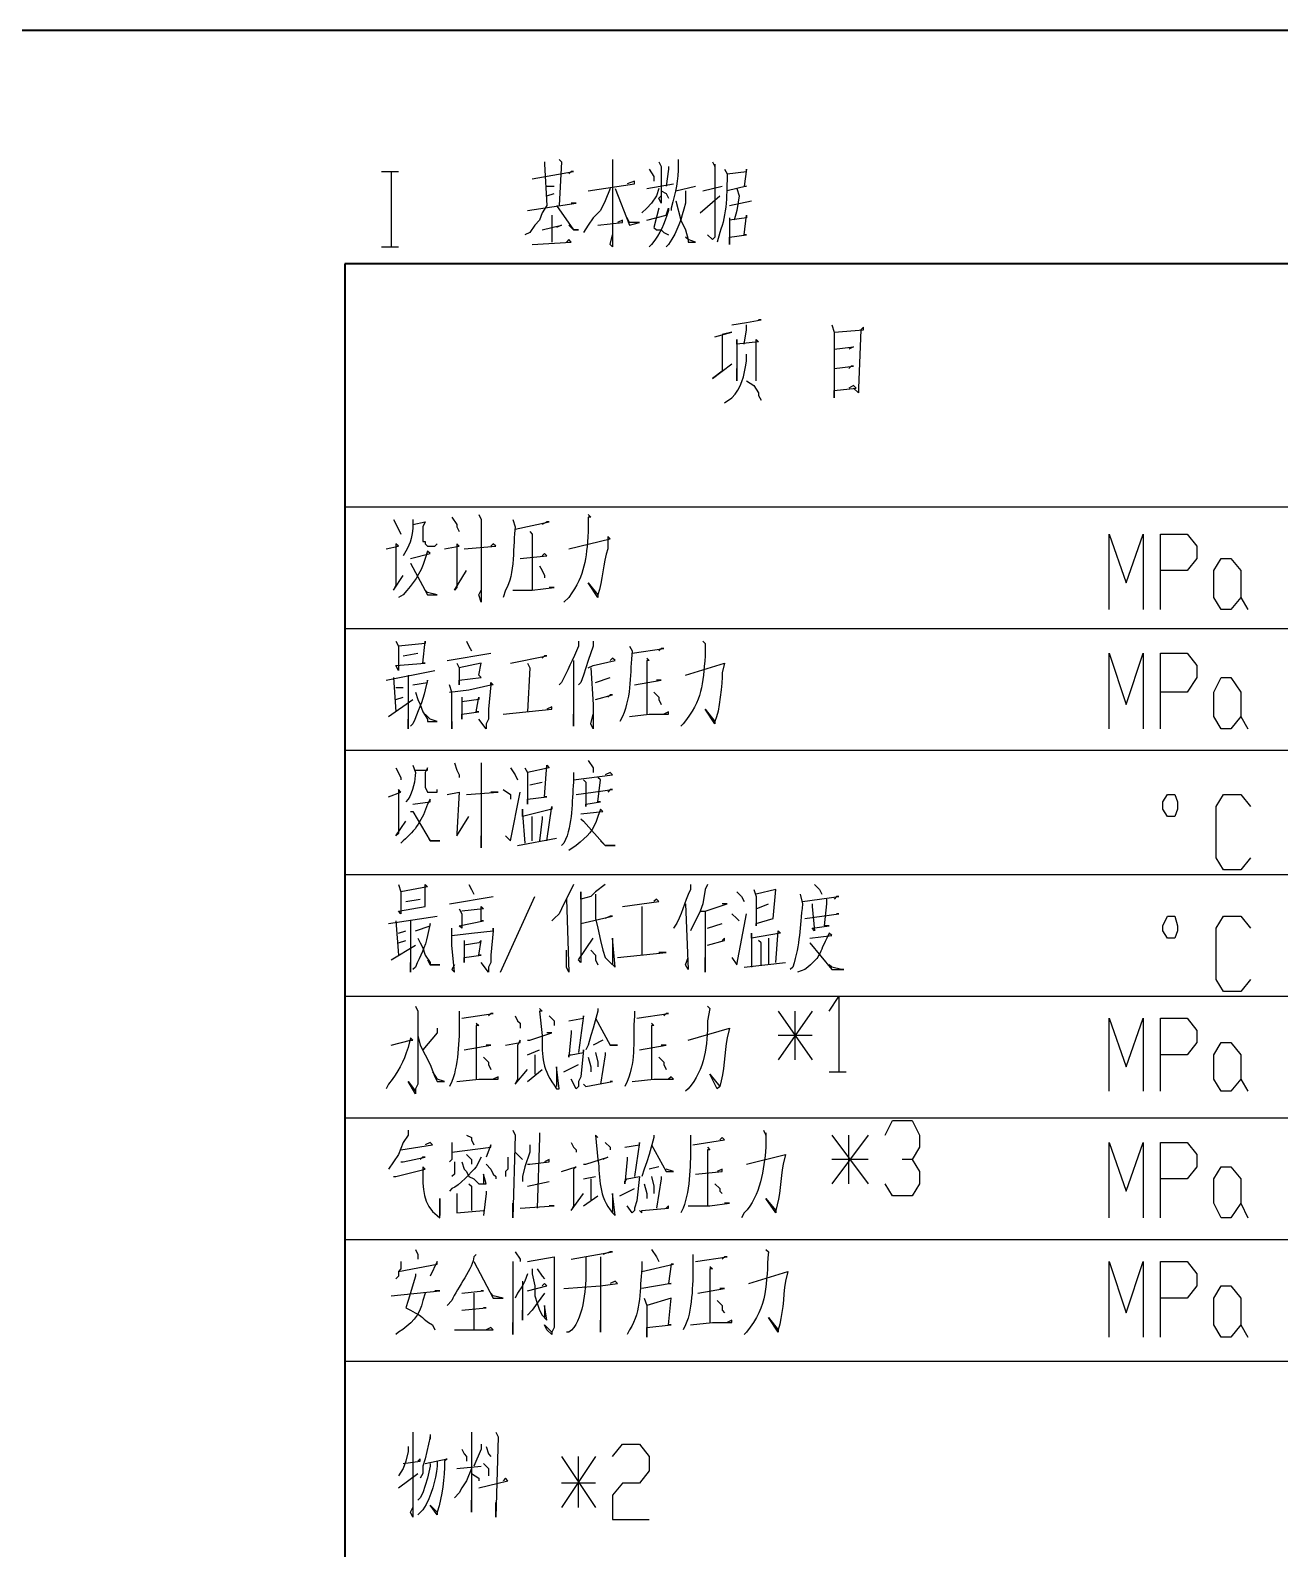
# Model space of a CAD drawing. Header units: millimetres. Extents: x 0 to 822, y 14 to 1153.
# Drawn here: x 546.1 to 638.5, y 1040.9 to 1153.2 of the extents above; entities that cross this region are included whole.
import ezdxf

# ---------------------------------------------------------------- set-up
doc = ezdxf.new("R2010")
doc.units = ezdxf.units.MM
doc.layers.add('1', color=7, linetype='Continuous')

msp = doc.modelspace()

# ---------------------------------------------------------------- linework, layer by layer
at = {"layer": '1', "color": 0, "lineweight": 40}
for points in [[(43.56, 14.721732), (819, 14.721732), (819, 1153.221732), (43.56, 1153.221732), (43.56, 14.721732)], [(819, 1135.941732), (569.34, 1135.941732)], [(569.34, 1135.941732), (569.34, 676.221732)]]:
    msp.add_lwpolyline(points, dxfattribs=at)
at = {"layer": '1', "color": 0, "lineweight": 25}
for points in [[(584.1, 1143.501732), (584.1, 1143.321732), (584.28, 1140.261732), (583.92, 1139.721732), (583.74, 1139.181732), (583.38, 1138.821732), (583.02, 1138.281732), (582.66, 1138.101732)], [(585.18, 1143.681732), (585.36, 1143.501732), (585.18, 1140.261732)], [(589.14, 1143.681732), (589.14, 1137.201732), (588.96, 1137.381732), (589.14, 1138.101732)], [(592.56, 1143.501732), (592.74, 1143.141732), (592.74, 1140.441732), (592.56, 1140.801732), (592.74, 1140.981732)], [(596.52, 1143.501732), (596.7, 1143.141732), (596.7, 1143.321732), (596.7, 1138.281732), (596.7, 1137.921732), (596.52, 1137.741732), (596.16, 1138.101732), (596.52, 1137.741732)], [(572.04, 1142.781732), (573.3, 1142.781732)], [(572.76, 1142.781732), (572.76, 1137.201732)], [(583.2, 1142.241732), (586.26, 1142.781732), (586.08, 1142.781732), (585.9, 1142.601732)], [(591.84, 1142.961732), (592.2, 1142.421732), (592.2, 1142.061732)], [(593.28, 1143.141732), (593.28, 1142.961732), (593.1, 1141.701732)], [(597.6, 1142.601732), (599.04, 1142.781732), (599.04, 1142.961732), (598.86, 1141.701732), (599.04, 1141.701732), (597.6, 1141.341732)], [(584.28, 1141.701732), (584.28, 1141.701732), (584.82, 1141.701732)], [(584.28, 1140.981732), (584.82, 1141.161732)], [(588.96, 1141.521732), (588.6, 1140.621732), (588.24, 1139.901732), (587.7, 1139.361732), (587.34, 1138.821732), (586.98, 1138.281732)], [(587.34, 1141.341732), (590.76, 1141.881732), (590.76, 1142.061732), (590.22, 1141.881732)], [(589.32, 1141.521732), (590.4, 1138.821732), (591.12, 1139.001732), (590.4, 1139.001732), (590.22, 1139.361732)], [(592.56, 1141.521732), (592.38, 1140.981732), (592.02, 1140.441732), (591.66, 1140.081732), (591.3, 1139.721732)], [(591.66, 1141.521732), (593.64, 1141.881732)], [(592.74, 1141.341732), (593.1, 1141.161732), (593.28, 1140.801732)], [(593.82, 1141.341732), (595.26, 1141.701732)], [(595.8, 1141.341732), (597.24, 1141.701732)], [(598.32, 1141.521732), (598.5, 1140.981732), (598.32, 1139.901732), (598.14, 1139.181732)], [(582.84, 1139.901732), (586.44, 1140.441732), (586.26, 1140.441732), (586.08, 1140.441732)], [(585, 1140.261732), (586.26, 1138.461732), (586.62, 1138.461732), (586.26, 1138.461732), (585.9, 1138.821732)], [(592.56, 1140.081732), (592.2, 1138.641732), (592.38, 1138.461732), (592.74, 1138.461732), (592.92, 1138.281732), (593.28, 1138.101732)], [(593.82, 1140.621732), (593.82, 1140.621732), (594.18, 1139.181732), (594.54, 1138.461732), (594.72, 1137.741732), (594.72, 1137.561732), (595.26, 1137.561732), (594.72, 1137.741732), (594.54, 1137.921732)], [(595.62, 1139.721732), (597.06, 1140.981732)], [(597.78, 1140.261732), (599.4, 1140.621732)], [(583.92, 1138.461732), (585.36, 1138.821732), (585.36, 1138.821732), (585, 1138.641732)], [(584.64, 1139.541732), (584.64, 1137.561732)], [(588.06, 1138.821732), (589.86, 1139.001732), (589.86, 1139.181732), (589.5, 1139.001732)], [(597.78, 1139.361732), (597.78, 1139.001732), (597.78, 1137.381732), (597.78, 1137.921732), (599.04, 1138.101732), (598.86, 1138.101732), (599.04, 1139.541732), (599.04, 1139.361732), (597.78, 1139.181732)], [(583.2, 1137.381732), (586.08, 1137.561732), (585.9, 1137.741732), (585.72, 1137.561732)], [(572.04, 1137.201732), (573.3, 1137.201732)], [(597.96, 1131.441732), (599.04, 1131.621732), (600.12, 1131.801732), (600.12, 1131.801732), (599.94, 1131.801732)], [(598.86, 1130.001732), (599.04, 1131.081732), (599.04, 1131.441732)], [(605.34, 1131.441732), (605.52, 1130.901732), (605.52, 1128.381732), (605.52, 1126.581732), (605.52, 1126.041732), (605.52, 1126.581732), (607.14, 1126.761732), (606.96, 1126.941732), (606.6, 1126.761732)], [(605.52, 1130.901732), (607.68, 1131.081732), (607.68, 1131.261732), (607.5, 1131.081732), (607.32, 1126.761732), (607.32, 1126.401732), (606.96, 1126.761732)], [(596.7, 1130.541732), (597.96, 1130.901732), (597.24, 1130.721732), (597.24, 1128.021732), (596.52, 1127.481732), (597.96, 1128.561732)], [(599.76, 1127.301732), (599.76, 1127.841732), (599.76, 1127.841732), (599.76, 1130.361732), (599.94, 1130.181732), (598.32, 1130.001732), (598.32, 1130.361732), (598.32, 1130.001732), (598.32, 1128.561732), (598.32, 1127.661732), (598.32, 1127.301732), (598.32, 1128.201732)], [(605.52, 1129.641732), (606.96, 1129.821732), (606.96, 1129.821732), (606.6, 1129.641732)], [(605.52, 1128.201732), (606.96, 1128.381732), (606.78, 1128.381732), (606.6, 1128.201732)], [(599.04, 1127.301732), (599.58, 1126.941732), (599.94, 1126.401732), (599.94, 1126.221732), (600.12, 1125.861732)], [(819, 1117.941732), (569.34, 1117.941732)], [(572.94, 1117.041732), (573.3, 1116.321732), (573.48, 1115.961732)], [(574.38, 1116.681732), (575.28, 1116.861732), (575.28, 1116.861732), (575.1, 1116.501732), (575.1, 1115.421732), (575.28, 1115.421732), (575.28, 1115.241732), (575.46, 1115.061732), (575.64, 1115.061732), (575.82, 1115.061732), (576, 1115.061732), (576.18, 1115.241732)], [(577.26, 1117.221732), (577.62, 1116.681732), (577.62, 1116.501732), (577.8, 1116.141732)], [(579.24, 1117.401732), (579.42, 1117.041732), (579.42, 1110.921732), (579.24, 1111.461732), (579.42, 1111.821732)], [(581.94, 1116.321732), (584.46, 1116.861732), (584.28, 1116.861732), (583.92, 1116.681732)], [(572.4, 1114.881732), (573.3, 1115.061732), (573.12, 1115.241732), (573.12, 1114.881732), (573.12, 1112.181732), (572.94, 1111.821732), (573.66, 1112.901732)], [(576.72, 1114.881732), (577.8, 1115.061732), (577.62, 1115.241732), (577.62, 1112.001732), (577.44, 1111.821732), (578.34, 1113.261732)], [(578.16, 1114.881732), (580.5, 1115.061732), (580.32, 1115.241732), (580.14, 1115.061732)], [(583.02, 1116.141732), (583.2, 1115.961732), (583.2, 1115.961732), (583.2, 1111.821732)], [(625.86, 1110.381732), (625.86, 1115.961732), (627.12, 1112.361732), (628.38, 1115.961732), (628.38, 1110.381732)], [(629.64, 1110.381732), (629.64, 1115.961732), (631.62, 1115.961732), (632.34, 1115.061732), (632.34, 1114.161732), (631.62, 1113.261732), (629.64, 1113.261732)], [(582.3, 1114.161732), (584.28, 1114.341732), (584.1, 1114.521732), (583.92, 1114.341732)], [(634.86, 1110.381732), (634.14, 1110.381732), (633.6, 1111.281732), (633.6, 1113.261732), (634.14, 1114.161732), (634.86, 1114.161732), (635.58, 1113.261732), (635.58, 1111.281732), (634.86, 1110.381732)], [(574.2, 1113.801732), (574.2, 1113.801732), (575.46, 1111.461732), (576.18, 1111.461732), (575.46, 1111.641732), (575.28, 1111.821732)], [(583.74, 1113.621732), (583.92, 1113.261732), (584.1, 1112.901732), (584.1, 1112.721732)], [(581.76, 1111.821732), (583.2, 1111.821732), (584.82, 1112.001732), (584.64, 1112.001732), (584.46, 1112.001732)], [(635.58, 1111.281732), (636.12, 1110.381732)], [(819, 1108.941732), (569.34, 1108.941732)], [(573.12, 1108.041732), (573.3, 1107.681732), (573.3, 1105.881732), (573.12, 1106.241732), (575.28, 1106.421732), (575.1, 1106.421732), (575.28, 1108.041732), (575.28, 1107.861732), (573.3, 1107.681732)], [(578.34, 1108.041732), (578.52, 1107.681732), (578.7, 1107.321732)], [(587.7, 1108.041732), (587.7, 1107.681732), (587.34, 1106.601732), (587.16, 1106.061732), (586.98, 1105.521732), (586.8, 1104.981732), (586.62, 1104.801732)], [(590.58, 1107.141732), (592.92, 1107.501732), (592.74, 1107.501732), (592.56, 1107.321732)], [(573.66, 1106.961732), (574.74, 1107.141732)], [(576.9, 1106.601732), (580.14, 1107.141732)], [(577.62, 1106.421732), (577.8, 1106.061732), (577.8, 1104.801732), (577.8, 1105.161732), (579.42, 1105.341732), (579.24, 1105.521732), (579.42, 1106.421732), (579.42, 1106.421732), (577.8, 1106.061732)], [(581.58, 1106.421732), (584.28, 1106.961732), (584.1, 1106.961732), (583.92, 1106.781732)], [(582.84, 1106.421732), (583.02, 1106.061732), (582.84, 1102.821732)], [(586.26, 1106.601732), (586.26, 1101.741732), (586.26, 1102.281732), (586.26, 1102.641732)], [(587.34, 1106.061732), (587.7, 1106.241732), (589.32, 1106.601732), (589.14, 1106.781732), (588.96, 1106.601732)], [(591.66, 1106.781732), (591.84, 1106.601732), (591.66, 1106.601732), (591.66, 1102.641732)], [(625.86, 1101.561732), (625.86, 1107.141732), (627.12, 1103.361732), (628.38, 1107.141732), (628.38, 1101.561732)], [(629.64, 1101.561732), (629.64, 1107.141732), (631.62, 1107.141732), (632.34, 1106.241732), (632.34, 1105.341732), (631.62, 1104.261732), (629.64, 1104.261732)], [(572.4, 1105.161732), (576, 1105.881732)], [(572.94, 1105.341732), (573.12, 1102.821732)], [(574.02, 1105.521732), (574.02, 1102.461732), (574.02, 1102.101732), (574.02, 1101.561732), (574.02, 1101.921732), (574.02, 1102.281732)], [(587.52, 1106.061732), (587.7, 1103.361732), (587.7, 1101.561732), (587.52, 1101.921732), (587.7, 1102.641732)], [(587.88, 1104.981732), (588.96, 1105.341732)], [(590.76, 1104.801732), (592.74, 1105.161732), (592.74, 1105.161732), (592.38, 1105.161732)], [(634.86, 1101.561732), (634.14, 1101.561732), (633.6, 1102.461732), (633.6, 1104.261732), (634.14, 1105.341732), (634.86, 1105.341732), (635.58, 1104.261732), (635.58, 1102.461732), (634.86, 1101.561732)], [(573.12, 1104.621732), (573.66, 1104.621732)], [(574.56, 1104.261732), (574.74, 1103.721732), (574.92, 1103.361732), (575.1, 1102.821732), (575.46, 1102.281732), (575.46, 1102.101732), (576.18, 1102.101732), (575.64, 1102.281732)], [(577.08, 1104.261732), (578.52, 1104.441732), (580.14, 1104.801732), (580.14, 1104.981732), (580.32, 1104.801732), (580.14, 1104.801732), (579.96, 1103.001732), (579.96, 1102.281732), (579.78, 1101.921732), (579.78, 1101.561732), (579.24, 1102.281732)], [(577.26, 1102.101732), (577.26, 1101.921732), (577.26, 1101.561732), (577.26, 1103.721732), (577.26, 1104.261732), (577.08, 1104.801732)], [(587.88, 1103.721732), (589.14, 1104.081732), (588.96, 1104.081732), (588.78, 1103.901732)], [(592.2, 1104.261732), (592.56, 1103.901732), (592.56, 1103.721732), (592.74, 1103.361732)], [(572.58, 1102.461732), (574.38, 1103.721732)], [(573.12, 1103.721732), (573.66, 1103.901732)], [(577.98, 1103.901732), (577.98, 1103.541732), (577.98, 1102.281732), (577.98, 1102.641732), (577.98, 1102.641732), (579.24, 1102.821732), (579.06, 1102.821732), (579.24, 1103.901732), (579.24, 1103.901732), (579.24, 1103.721732), (577.98, 1103.541732)], [(581.04, 1102.641732), (584.64, 1103.001732), (584.64, 1103.181732), (584.28, 1103.001732)], [(575.28, 1102.641732), (575.64, 1102.281732)], [(590.4, 1102.461732), (591.84, 1102.641732), (593.28, 1102.641732), (593.28, 1102.821732), (592.92, 1102.641732)], [(635.58, 1102.461732), (636.12, 1101.561732)], [(819, 1099.941732), (569.34, 1099.941732)], [(573.12, 1098.681732), (573.48, 1097.961732), (573.48, 1097.781732)], [(574.56, 1098.501732), (575.46, 1098.501732), (575.46, 1098.681732), (575.28, 1098.321732), (575.28, 1097.241732), (575.46, 1096.881732), (575.46, 1096.881732), (575.64, 1096.881732), (576, 1096.881732), (576.18, 1096.881732), (576.18, 1097.061732)], [(577.44, 1099.041732), (577.62, 1098.501732), (577.8, 1098.141732), (577.8, 1097.961732)], [(579.42, 1099.041732), (579.42, 1098.681732), (579.42, 1092.741732), (579.42, 1093.101732), (579.42, 1093.641732)], [(581.58, 1098.681732), (581.94, 1098.141732), (582.12, 1097.781732)], [(582.66, 1098.681732), (582.84, 1098.321732), (582.84, 1097.421732), (582.84, 1095.981732), (582.84, 1096.341732), (584.28, 1096.521732), (584.1, 1096.521732), (584.28, 1098.861732), (584.46, 1098.681732), (582.84, 1098.321732)], [(587.34, 1099.221732), (587.7, 1098.681732), (587.7, 1098.321732)], [(583.02, 1097.421732), (583.92, 1097.601732)], [(586.26, 1097.781732), (589.14, 1098.141732), (588.96, 1098.321732), (588.6, 1098.141732)], [(586.98, 1097.781732), (587.16, 1097.601732), (587.16, 1095.801732), (587.16, 1095.981732), (588.24, 1096.161732), (588.06, 1096.161732), (588.24, 1097.781732), (588.06, 1097.961732)], [(572.58, 1096.521732), (573.48, 1096.881732), (573.3, 1097.061732), (573.3, 1096.521732), (573.3, 1093.821732), (573.12, 1093.641732), (573.84, 1094.721732)], [(576.9, 1096.701732), (577.8, 1096.881732), (577.8, 1096.881732), (577.62, 1093.821732), (577.62, 1093.641732), (578.52, 1095.081732)], [(578.34, 1096.701732), (580.68, 1096.881732), (580.5, 1096.881732), (580.14, 1096.881732)], [(581.04, 1097.061732), (581.58, 1096.701732), (581.58, 1096.341732)], [(581.22, 1093.641732), (581.58, 1093.281732), (582.3, 1096.881732)], [(586.44, 1096.701732), (589.14, 1097.061732), (588.96, 1097.061732), (588.78, 1096.881732)], [(630.72, 1096.701732), (630.9, 1096.161732), (630.9, 1095.621732), (630.72, 1095.081732), (630.18, 1095.081732), (629.82, 1095.621732), (629.82, 1096.161732), (630.18, 1096.701732), (630.72, 1096.701732)], [(636.3, 1092.021732), (635.58, 1091.121732), (634.32, 1091.121732), (633.78, 1092.021732), (633.78, 1095.801732), (634.32, 1096.701732), (635.58, 1096.701732), (636.3, 1095.801732)], [(574.2, 1095.441732), (574.38, 1095.441732), (575.64, 1093.281732), (576.36, 1093.281732), (575.64, 1093.281732), (575.46, 1093.641732)], [(584.28, 1093.281732), (584.64, 1095.801732), (584.64, 1095.621732), (582.48, 1095.081732), (582.48, 1095.621732), (582.48, 1095.261732), (582.66, 1093.101732)], [(583.2, 1093.281732), (583.2, 1095.081732)], [(583.92, 1095.081732), (583.92, 1094.901732), (583.74, 1093.281732)], [(586.8, 1094.901732), (586.98, 1094.721732), (588.6, 1092.921732), (589.32, 1092.921732), (589.32, 1092.921732), (588.6, 1092.921732), (588.24, 1093.281732)], [(582.12, 1092.921732), (585, 1093.461732)], [(819, 1090.761732), (569.34, 1090.761732)], [(573.3, 1090.041732), (573.48, 1089.501732), (573.48, 1087.881732), (573.3, 1088.061732), (575.28, 1088.421732), (575.28, 1088.421732), (575.28, 1090.041732), (575.46, 1089.861732), (573.48, 1089.501732)], [(578.52, 1090.041732), (578.7, 1089.681732), (578.88, 1089.321732)], [(586.26, 1090.041732), (585.9, 1089.321732), (585.54, 1088.601732), (585.18, 1087.881732), (584.82, 1087.521732), (584.64, 1087.341732)], [(588.6, 1090.041732), (587.88, 1089.501732), (587.52, 1089.141732), (586.8, 1088.961732), (586.8, 1089.501732), (586.8, 1088.961732), (586.8, 1084.281732), (586.62, 1084.461732), (587.7, 1086.081732)], [(596.16, 1090.041732), (595.98, 1089.681732), (595.8, 1088.601732), (595.62, 1088.061732), (595.26, 1087.341732), (595.08, 1086.981732), (594.9, 1086.621732)], [(598.32, 1089.501732), (598.68, 1089.141732), (598.86, 1088.781732)], [(599.58, 1089.681732), (599.76, 1089.141732), (599.76, 1088.241732), (599.76, 1086.981732), (599.76, 1087.161732), (601.02, 1087.521732), (601.02, 1087.521732), (601.2, 1089.681732), (601.2, 1089.681732), (599.76, 1089.321732)], [(604.08, 1090.041732), (604.44, 1089.681732), (604.62, 1089.321732)], [(573.84, 1088.781732), (574.92, 1088.961732)], [(577.08, 1088.601732), (580.32, 1089.141732)], [(577.8, 1088.241732), (577.98, 1087.881732), (577.98, 1086.801732), (577.8, 1086.981732), (579.6, 1087.341732), (579.42, 1087.341732), (579.42, 1088.421732), (579.6, 1088.241732), (577.98, 1088.061732)], [(580.86, 1083.561732), (583.38, 1089.141732)], [(585.72, 1088.961732), (585.9, 1083.561732), (585.72, 1083.921732), (585.72, 1085.181732)], [(587.88, 1089.321732), (587.88, 1087.521732), (588.06, 1086.801732), (588.24, 1085.901732), (588.42, 1085.181732), (588.6, 1084.641732), (588.96, 1084.281732), (589.32, 1083.921732), (589.14, 1086.081732), (589.14, 1084.101732)], [(589.86, 1088.421732), (592.56, 1088.781732), (592.38, 1088.961732), (592.2, 1088.781732)], [(591.3, 1088.421732), (591.3, 1088.061732), (591.3, 1084.821732)], [(594.54, 1088.601732), (594.72, 1083.741732), (594.54, 1084.101732), (594.72, 1084.641732)], [(595.62, 1088.061732), (595.98, 1088.061732), (597.6, 1088.601732), (597.6, 1088.601732), (597.24, 1088.601732)], [(599.76, 1088.241732), (600.66, 1088.601732)], [(603.18, 1088.781732), (605.88, 1089.141732), (605.7, 1089.141732), (605.52, 1088.961732)], [(603.9, 1088.601732), (603.9, 1088.421732), (604.08, 1086.621732), (603.9, 1086.801732), (605.16, 1086.981732), (604.8, 1086.981732), (604.98, 1088.601732), (604.98, 1088.961732)], [(572.58, 1087.161732), (576.18, 1087.701732)], [(573.12, 1087.341732), (573.3, 1084.821732)], [(574.2, 1087.341732), (574.2, 1084.281732), (574.2, 1083.921732), (574.2, 1083.561732), (574.2, 1083.741732), (574.2, 1084.281732)], [(586.8, 1087.161732), (589.14, 1087.701732), (588.96, 1087.701732), (588.6, 1087.521732)], [(595.98, 1088.061732), (595.98, 1085.181732), (595.98, 1084.281732), (595.98, 1083.561732), (595.98, 1083.921732), (595.98, 1084.641732)], [(596.16, 1086.801732), (597.24, 1087.161732)], [(597.96, 1087.881732), (598.32, 1087.521732), (598.5, 1087.341732)], [(597.96, 1084.641732), (598.32, 1084.101732), (599.04, 1087.881732)], [(603.36, 1087.521732), (605.88, 1087.881732), (605.7, 1087.881732), (605.7, 1087.881732)], [(630.72, 1087.701732), (630.9, 1086.981732), (630.9, 1086.621732), (630.72, 1086.081732), (630.18, 1086.081732), (629.82, 1086.621732), (629.82, 1086.981732), (630.18, 1087.701732), (630.72, 1087.701732)], [(636.3, 1083.021732), (635.58, 1082.121732), (634.32, 1082.121732), (633.78, 1083.021732), (633.78, 1086.801732), (634.32, 1087.701732), (635.58, 1087.701732), (636.3, 1086.801732)], [(573.3, 1086.441732), (573.84, 1086.621732)], [(574.74, 1086.081732), (574.92, 1085.721732), (575.1, 1085.361732), (575.28, 1084.821732), (575.64, 1084.281732), (575.64, 1084.101732), (576.36, 1084.101732), (575.64, 1084.101732)], [(577.44, 1084.101732), (577.26, 1083.741732), (577.44, 1083.561732), (577.26, 1085.541732), (577.26, 1086.261732), (577.26, 1086.801732)], [(577.26, 1086.261732), (578.7, 1086.441732), (580.32, 1086.621732), (580.32, 1086.801732), (580.32, 1086.801732), (580.32, 1086.621732), (580.14, 1084.821732), (580.14, 1084.281732), (579.96, 1083.921732), (579.96, 1083.561732), (579.42, 1084.281732)], [(596.16, 1085.541732), (597.42, 1085.901732), (597.42, 1086.081732), (597.24, 1085.901732)], [(601.2, 1084.281732), (601.38, 1086.621732), (601.56, 1086.441732), (599.4, 1086.081732), (599.4, 1086.441732), (599.4, 1086.081732), (599.4, 1083.921732)], [(600.66, 1086.081732), (600.66, 1085.901732), (600.66, 1084.101732)], [(572.76, 1084.461732), (574.56, 1085.541732)], [(573.3, 1085.721732), (573.84, 1085.901732)], [(578.16, 1085.901732), (578.16, 1085.541732), (578.16, 1084.281732), (578.16, 1084.641732), (579.42, 1084.821732), (579.24, 1084.821732), (579.42, 1085.901732), (579.42, 1085.901732), (579.24, 1085.721732), (578.16, 1085.541732)], [(587.52, 1085.181732), (587.88, 1084.821732), (587.88, 1084.461732), (588.06, 1084.101732)], [(589.5, 1084.641732), (593.1, 1085.001732), (592.92, 1085.001732), (592.56, 1085.001732)], [(600.12, 1084.101732), (600.12, 1085.721732), (599.94, 1085.901732)], [(603.72, 1085.721732), (603.72, 1085.721732), (605.34, 1083.741732), (606.24, 1083.741732), (606.06, 1083.741732), (605.34, 1083.921732), (605.16, 1084.101732)], [(575.46, 1084.461732), (575.64, 1084.101732)], [(598.86, 1083.921732), (601.92, 1084.281732)], [(819, 1081.761732), (569.34, 1081.761732)], [(605.16, 1080.681732), (605.88, 1081.761732), (605.88, 1076.181732)], [(574.56, 1081.041732), (574.74, 1080.681732), (574.74, 1075.281732), (574.56, 1074.921732), (574.56, 1074.561732), (574.02, 1075.461732), (574.56, 1074.741732)], [(577.98, 1080.141732), (580.32, 1080.501732), (580.14, 1080.501732), (579.96, 1080.321732)], [(588.06, 1080.861732), (588.06, 1080.681732), (587.7, 1079.421732), (587.52, 1078.881732), (587.34, 1078.161732), (587.16, 1077.801732), (587.16, 1077.801732)], [(590.94, 1080.141732), (593.28, 1080.501732), (593.1, 1080.501732), (592.92, 1080.321732)], [(603.9, 1080.681732), (601.38, 1077.081732)], [(601.38, 1080.681732), (603.9, 1077.081732)], [(602.64, 1077.081732), (602.64, 1080.681732)], [(576.18, 1079.421732), (576.18, 1079.061732), (575.1, 1077.801732)], [(579.06, 1079.781732), (579.24, 1079.601732), (579.06, 1079.601732), (579.06, 1075.641732)], [(581.94, 1080.321732), (582.12, 1079.961732), (582.3, 1079.781732), (582.3, 1079.421732)], [(584.46, 1080.321732), (584.82, 1079.961732), (584.82, 1079.601732)], [(585.9, 1079.961732), (586.98, 1080.141732), (586.98, 1080.321732), (586.62, 1077.621732)], [(587.88, 1080.141732), (588.96, 1078.161732), (589.5, 1078.161732), (588.96, 1078.161732)], [(592.02, 1079.781732), (592.2, 1079.601732), (592.02, 1079.601732), (592.02, 1075.641732)], [(625.86, 1074.741732), (625.86, 1080.141732), (627.12, 1076.541732), (628.38, 1080.141732), (628.38, 1074.741732)], [(629.64, 1074.741732), (629.64, 1080.141732), (631.62, 1080.141732), (632.34, 1079.241732), (632.34, 1078.341732), (631.62, 1077.441732), (629.64, 1077.441732)], [(574.74, 1078.881732), (574.92, 1078.161732), (575.28, 1077.441732), (575.64, 1076.721732), (576, 1075.821732), (576.18, 1075.461732), (576.72, 1075.461732), (576.18, 1075.641732)], [(578.16, 1077.801732), (580.14, 1078.161732), (579.78, 1078.161732)], [(581.22, 1078.161732), (582.3, 1078.341732), (582.3, 1078.521732), (582.12, 1078.161732), (582.12, 1075.641732), (581.94, 1075.281732), (582.84, 1076.361732)], [(582.84, 1078.521732), (582.84, 1078.521732), (583.02, 1078.521732), (584.64, 1079.061732), (584.64, 1079.061732), (584.28, 1079.061732)], [(586.08, 1079.241732), (586.08, 1079.061732), (585.9, 1077.261732), (585.9, 1077.441732), (586.08, 1077.441732), (586.98, 1077.621732), (586.98, 1077.801732), (586.8, 1075.821732), (586.62, 1075.461732), (586.62, 1075.101732), (586.44, 1074.921732), (586.08, 1075.641732)], [(588.42, 1078.521732), (587.7, 1078.161732)], [(591.12, 1077.801732), (593.1, 1078.161732), (592.74, 1078.161732)], [(603.9, 1078.881732), (601.38, 1078.881732)], [(634.86, 1074.741732), (634.14, 1074.741732), (633.6, 1075.641732), (633.6, 1077.441732), (634.14, 1078.341732), (634.86, 1078.341732), (635.58, 1077.441732), (635.58, 1075.641732), (634.86, 1074.741732)], [(579.6, 1077.261732), (579.96, 1076.901732), (579.96, 1076.721732), (580.14, 1076.361732)], [(582.84, 1077.441732), (583.74, 1077.801732)], [(583.38, 1077.441732), (583.38, 1076.001732)], [(587.34, 1077.261732), (587.52, 1076.541732), (587.52, 1076.181732)], [(587.88, 1077.621732), (588.06, 1076.901732), (588.06, 1076.541732)], [(588.6, 1077.621732), (588.6, 1077.441732), (588.24, 1075.281732)], [(592.56, 1077.261732), (592.92, 1076.901732), (592.92, 1076.721732), (593.1, 1076.361732)], [(575.82, 1076.181732), (576.18, 1075.641732)], [(582.84, 1075.461732), (583.92, 1076.361732)], [(585.54, 1076.181732), (586.62, 1076.721732)], [(605.16, 1076.181732), (606.42, 1076.181732)], [(577.62, 1075.461732), (579.24, 1075.641732), (580.68, 1075.641732), (580.68, 1075.821732), (580.32, 1075.641732)], [(586.98, 1075.281732), (587.16, 1075.101732), (587.16, 1075.101732), (589.14, 1075.461732), (589.14, 1075.461732), (588.96, 1075.461732)], [(590.58, 1075.461732), (592.2, 1075.641732), (593.64, 1075.641732), (593.46, 1075.821732), (593.28, 1075.641732)], [(635.58, 1075.641732), (636.12, 1074.741732)], [(819, 1072.761732), (569.34, 1072.761732)], [(609.3, 1071.501732), (609.84, 1072.581732), (611.28, 1072.581732), (611.82, 1071.501732), (611.82, 1070.601732), (611.28, 1069.701732), (610.56, 1069.701732)], [(574.02, 1071.861732), (574.02, 1071.501732), (573.66, 1070.961732), (573.3, 1070.061732), (572.94, 1069.521732), (572.58, 1068.981732)], [(578.34, 1071.501732), (578.7, 1071.321732), (578.7, 1071.141732), (578.88, 1070.781732)], [(581.76, 1071.861732), (581.94, 1071.501732), (581.76, 1065.381732), (581.76, 1065.921732), (581.76, 1066.461732)], [(583.74, 1071.681732), (583.74, 1071.321732), (583.56, 1066.101732)], [(592.2, 1071.501732), (592.2, 1071.321732), (591.84, 1070.061732), (591.66, 1069.521732), (591.48, 1068.981732), (591.3, 1068.441732)], [(608.04, 1071.501732), (605.34, 1067.901732)], [(605.34, 1071.501732), (608.04, 1067.901732)], [(606.6, 1067.901732), (606.6, 1071.501732)], [(573.48, 1070.421732), (575.82, 1070.781732), (575.64, 1070.961732), (575.28, 1070.781732)], [(577.26, 1070.961732), (577.26, 1070.421732), (577.26, 1069.701732), (577.08, 1069.521732)], [(577.26, 1070.241732), (580.14, 1070.601732), (580.14, 1070.781732), (579.78, 1069.881732)], [(583.02, 1070.781732), (583.02, 1070.241732), (582.66, 1069.161732), (582.48, 1068.441732), (582.48, 1068.081732)], [(586.08, 1070.961732), (586.26, 1070.601732), (586.44, 1070.421732), (586.44, 1070.241732)], [(588.6, 1070.961732), (588.96, 1070.601732), (588.96, 1070.421732)], [(590.04, 1070.601732), (591.12, 1070.781732), (591.12, 1070.961732), (590.76, 1068.441732)], [(592.02, 1070.781732), (593.1, 1068.801732), (593.64, 1068.801732), (593.1, 1068.981732)], [(595.08, 1070.781732), (597.42, 1071.141732), (597.24, 1071.321732), (597.06, 1071.141732)], [(596.16, 1070.601732), (596.34, 1070.421732), (596.16, 1070.421732), (596.16, 1066.281732)], [(625.86, 1065.381732), (625.86, 1070.961732), (627.12, 1067.361732), (628.38, 1070.961732), (628.38, 1065.381732)], [(629.64, 1065.381732), (629.64, 1070.961732), (631.62, 1070.961732), (632.34, 1070.061732), (632.34, 1069.161732), (631.62, 1068.261732), (629.64, 1068.261732)], [(573.48, 1069.521732), (573.66, 1069.521732), (573.66, 1069.521732), (575.28, 1069.881732), (575.1, 1069.881732), (574.92, 1069.701732)], [(577.44, 1069.521732), (577.44, 1068.981732), (577.44, 1068.621732), (577.26, 1068.441732), (577.26, 1068.441732)], [(577.98, 1069.521732), (578.16, 1068.981732), (578.34, 1068.801732), (578.52, 1068.441732), (578.88, 1068.261732), (579.24, 1067.901732), (579.6, 1067.901732), (579.78, 1067.901732), (579.6, 1068.621732), (579.6, 1067.901732)], [(578.34, 1070.061732), (578.7, 1069.701732), (578.7, 1069.341732)], [(579.78, 1069.341732), (580.14, 1068.981732), (580.32, 1068.621732), (580.5, 1068.441732), (580.5, 1068.261732)], [(581.4, 1069.881732), (581.4, 1069.341732), (581.4, 1068.981732), (581.22, 1068.801732), (581.22, 1068.441732)], [(581.94, 1070.241732), (582.48, 1069.701732)], [(582.84, 1069.341732), (583.02, 1069.341732), (584.46, 1069.521732), (584.46, 1069.701732), (584.1, 1069.521732)], [(586.98, 1069.341732), (586.98, 1069.341732), (587.16, 1069.341732), (588.78, 1069.881732), (588.78, 1069.881732), (588.42, 1069.701732)], [(590.22, 1069.881732), (590.22, 1069.881732), (590.22, 1069.701732), (590.04, 1067.901732), (590.04, 1068.081732), (590.22, 1068.261732), (591.12, 1068.441732), (591.12, 1068.441732), (590.94, 1066.641732), (590.76, 1066.101732), (590.76, 1065.921732), (590.58, 1065.741732), (590.22, 1066.281732)], [(608.04, 1069.701732), (605.34, 1069.701732)], [(611.28, 1069.701732), (611.82, 1068.801732), (611.82, 1067.901732), (611.28, 1067.001732), (609.84, 1067.001732), (609.3, 1067.901732)], [(582.84, 1067.721732), (584.46, 1068.081732)], [(585.36, 1068.801732), (586.44, 1069.161732), (586.44, 1069.161732), (586.26, 1068.981732), (586.26, 1066.281732), (586.08, 1065.921732), (586.98, 1067.181732)], [(586.98, 1068.261732), (587.88, 1068.441732)], [(587.52, 1068.261732), (587.52, 1066.641732)], [(592.56, 1069.161732), (591.84, 1068.981732)], [(592.02, 1068.441732), (592.2, 1067.721732), (592.2, 1067.181732)], [(592.74, 1068.441732), (592.74, 1068.261732), (592.38, 1066.101732)], [(595.26, 1068.621732), (597.24, 1068.801732), (597.24, 1068.981732), (596.88, 1068.801732)], [(634.86, 1065.381732), (634.14, 1065.381732), (633.6, 1066.461732), (633.6, 1068.261732), (634.14, 1069.161732), (634.86, 1069.161732), (635.58, 1068.261732), (635.58, 1066.461732), (634.86, 1065.381732)], [(577.62, 1067.181732), (577.62, 1066.821732), (577.62, 1065.741732), (577.62, 1065.741732), (579.6, 1065.921732)], [(578.52, 1067.901732), (578.7, 1067.721732), (578.7, 1065.921732)], [(579.78, 1067.361732), (579.78, 1067.181732), (579.6, 1065.561732)], [(586.98, 1066.281732), (588.06, 1067.001732)], [(589.68, 1067.001732), (590.76, 1067.541732)], [(591.48, 1067.901732), (591.66, 1067.181732), (591.66, 1066.821732)], [(596.7, 1067.901732), (597.06, 1067.541732), (597.06, 1067.361732), (597.24, 1067.181732)], [(582.3, 1066.101732), (584.82, 1066.281732), (584.82, 1066.281732), (584.46, 1066.281732)], [(591.12, 1065.921732), (591.3, 1065.741732), (591.3, 1065.921732), (593.28, 1066.101732), (593.28, 1066.281732), (593.1, 1066.101732)], [(594.72, 1066.281732), (596.34, 1066.281732), (597.78, 1066.461732), (597.78, 1066.461732), (597.42, 1066.461732)], [(635.58, 1066.461732), (636.12, 1065.381732)], [(819, 1063.761732), (569.34, 1063.761732)], [(574.56, 1063.041732), (574.74, 1062.681732), (574.74, 1062.501732), (574.74, 1062.321732)], [(581.94, 1062.861732), (582.3, 1062.321732), (582.3, 1062.141732)], [(582.84, 1062.141732), (584.82, 1062.501732), (584.82, 1062.501732), (584.82, 1057.281732), (584.64, 1056.921732), (584.64, 1056.741732), (584.28, 1057.101732), (584.1, 1057.461732), (584.64, 1056.921732)], [(586.08, 1062.321732), (589.14, 1062.861732), (588.96, 1062.861732), (588.42, 1062.681732)], [(588.24, 1062.501732), (588.24, 1061.061732), (588.24, 1058.901732), (588.24, 1056.921732), (588.24, 1057.101732), (588.24, 1057.821732)], [(592.02, 1063.041732), (592.38, 1062.501732), (592.56, 1062.141732)], [(595.26, 1062.141732), (597.6, 1062.501732), (597.42, 1062.501732), (597.24, 1062.321732)], [(573.48, 1062.141732), (573.48, 1061.601732), (573.3, 1061.421732), (573.3, 1061.061732), (573.12, 1060.881732)], [(573.3, 1061.421732), (576.18, 1061.961732), (576.18, 1062.141732), (575.64, 1061.061732)], [(578.88, 1062.141732), (580.32, 1059.441732), (581.04, 1059.441732), (580.32, 1059.621732), (580.14, 1059.801732)], [(581.76, 1062.141732), (581.76, 1061.781732), (581.76, 1061.781732), (581.76, 1056.741732), (581.76, 1057.101732), (581.76, 1057.641732)], [(583.2, 1061.601732), (583.2, 1061.241732), (583.38, 1060.341732), (583.38, 1059.621732), (583.56, 1059.081732), (583.74, 1058.541732), (583.92, 1058.181732), (584.28, 1057.821732), (584.1, 1058.901732), (584.1, 1058.001732)], [(583.56, 1061.601732), (583.92, 1061.061732), (584.1, 1060.881732)], [(591.3, 1061.421732), (593.64, 1061.961732), (593.46, 1061.961732), (593.28, 1060.521732), (593.46, 1060.521732), (591.3, 1060.161732)], [(596.34, 1061.781732), (596.52, 1061.601732), (596.34, 1061.601732), (596.34, 1057.641732)], [(625.86, 1056.561732), (625.86, 1062.141732), (627.12, 1058.361732), (628.38, 1062.141732), (628.38, 1056.561732)], [(629.64, 1056.561732), (629.64, 1062.141732), (631.62, 1062.141732), (632.34, 1061.241732), (632.34, 1060.341732), (631.62, 1059.441732), (629.64, 1059.441732)], [(582.84, 1061.241732), (582.66, 1060.701732), (582.48, 1060.341732), (582.12, 1059.801732), (581.94, 1059.441732)], [(582.48, 1060.701732), (582.48, 1057.821732), (582.48, 1058.541732)], [(582.84, 1059.981732), (584.28, 1060.341732), (584.1, 1060.521732), (583.92, 1060.341732)], [(585.54, 1060.161732), (588.24, 1060.341732), (589.5, 1060.521732), (589.32, 1060.701732), (588.96, 1060.521732)], [(634.86, 1056.561732), (634.14, 1056.561732), (633.6, 1057.461732), (633.6, 1059.441732), (634.14, 1060.341732), (634.86, 1060.341732), (635.58, 1059.441732), (635.58, 1057.461732), (634.86, 1056.561732)], [(572.76, 1059.621732), (576.36, 1059.981732), (576.36, 1059.981732), (576, 1059.981732)], [(577.98, 1059.801732), (579.6, 1059.981732), (579.42, 1059.981732), (579.42, 1059.981732)], [(578.88, 1059.801732), (578.88, 1057.101732)], [(584.1, 1059.801732), (583.56, 1059.081732), (583.2, 1058.541732), (582.84, 1058.181732)], [(591.48, 1059.441732), (591.66, 1058.901732), (591.66, 1058.721732), (591.66, 1057.281732), (591.66, 1056.561732), (591.66, 1057.281732), (591.66, 1057.281732), (593.46, 1057.461732), (593.28, 1057.461732), (593.46, 1059.441732), (593.46, 1059.441732), (591.66, 1058.901732)], [(595.44, 1059.801732), (597.42, 1060.161732), (597.42, 1060.161732), (597.06, 1060.161732)], [(596.88, 1059.261732), (597.24, 1058.901732), (597.24, 1058.541732), (597.42, 1058.361732)], [(577.98, 1058.541732), (579.78, 1058.721732), (579.78, 1058.721732), (579.6, 1058.721732)], [(577.44, 1057.101732), (580.32, 1057.101732), (580.14, 1057.281732), (579.78, 1057.101732)], [(594.9, 1057.461732), (596.52, 1057.641732), (597.96, 1057.641732), (597.96, 1057.821732), (597.6, 1057.641732)], [(635.58, 1057.461732), (636.12, 1056.561732)], [(819, 1054.761732), (569.34, 1054.761732)], [(574.38, 1049.541732), (574.38, 1049.181732), (574.38, 1043.241732), (574.2, 1043.601732), (574.38, 1043.961732)], [(575.64, 1049.361732), (575.64, 1049.001732), (575.64, 1049.181732), (575.28, 1047.561732), (575.1, 1047.021732), (575.1, 1046.481732), (574.92, 1046.121732)], [(578.7, 1049.541732), (578.7, 1049.181732), (578.7, 1043.601732), (578.7, 1043.781732), (578.7, 1044.501732)], [(580.5, 1049.541732), (580.68, 1049.181732), (580.5, 1043.241732), (580.5, 1043.601732), (580.5, 1044.321732)], [(574.02, 1048.461732), (574.02, 1048.101732), (573.84, 1047.381732), (573.66, 1046.841732), (573.3, 1046.301732)], [(577.98, 1048.281732), (578.16, 1047.921732), (578.34, 1047.741732), (578.34, 1047.381732)], [(579.42, 1048.641732), (579.42, 1048.281732), (578.88, 1047.021732)], [(579.78, 1048.461732), (579.96, 1047.921732), (580.14, 1047.741732)], [(589.14, 1047.741732), (589.86, 1048.641732), (591.12, 1048.641732), (591.84, 1047.741732), (591.84, 1046.661732), (591.12, 1045.761732), (589.86, 1045.761732), (589.14, 1044.861732), (589.14, 1043.061732), (591.84, 1043.061732)], [(573.66, 1047.201732), (574.92, 1047.381732), (574.92, 1047.561732), (574.74, 1047.381732)], [(575.64, 1047.201732), (575.64, 1047.021732), (575.46, 1046.121732), (575.28, 1045.581732), (575.1, 1045.041732), (574.92, 1044.681732), (574.74, 1044.501732)], [(578.7, 1046.841732), (578.34, 1045.941732), (577.98, 1045.401732), (577.8, 1045.041732), (577.44, 1044.681732)], [(577.62, 1046.841732), (579.42, 1047.021732)], [(579.6, 1047.201732), (579.96, 1046.841732), (579.96, 1046.301732)], [(587.88, 1047.741732), (585.36, 1043.961732)], [(585.36, 1047.741732), (587.88, 1043.961732)], [(586.62, 1043.961732), (586.62, 1047.741732)], [(573.3, 1045.401732), (574.74, 1046.481732)], [(578.7, 1046.481732), (579.24, 1046.121732), (579.24, 1045.941732)], [(579.24, 1045.401732), (581.4, 1045.941732), (581.22, 1046.121732), (581.04, 1045.941732)], [(587.88, 1045.761732), (585.36, 1045.761732)]]:
    msp.add_lwpolyline(points, dxfattribs=at)
for points, knots in [([(594, 1143.681732), (594, 1143.681732), (594, 1143.321732), (594, 1143.321732), (594, 1142.061732), (593.82, 1141.341732), (593.46, 1140.081732), (593.46, 1140.081732), (593.46, 1139.901732), (593.46, 1139.901732)], [0, 0, 0, 0, 1, 1, 1, 2, 2, 2, 3, 3, 3, 3]), ([(597.42, 1142.961732), (597.42, 1142.961732), (597.6, 1142.601732), (597.6, 1142.601732), (597.6, 1141.341732), (597.6, 1139.541732), (597.06, 1138.281732), (597.06, 1138.281732), (596.88, 1137.561732), (596.88, 1137.561732)], [0, 0, 0, 0, 1, 1, 1, 2, 2, 2, 3, 3, 3, 3]), ([(594.54, 1141.341732), (594.54, 1141.341732), (594.54, 1140.441732), (594.54, 1140.441732), (594.18, 1139.181732), (594, 1138.461732), (593.28, 1137.381732), (593.28, 1137.381732), (593.1, 1137.201732), (593.1, 1137.201732)], [0, 0, 0, 0, 1, 1, 1, 2, 2, 2, 3, 3, 3, 3]), ([(591.66, 1139.181732), (591.66, 1139.181732), (593.1, 1139.541732), (593.1, 1139.541732), (593.1, 1139.541732), (593.28, 1140.081732), (593.28, 1140.081732), (593.28, 1140.081732), (593.28, 1139.901732), (593.28, 1139.901732), (592.92, 1138.821732), (592.74, 1138.281732), (592.02, 1137.381732), (592.02, 1137.381732), (591.84, 1137.201732), (591.84, 1137.201732)], [0, 0, 0, 0, 1, 1, 1, 2, 2, 2, 3, 3, 3, 4, 4, 4, 5, 5, 5, 5]), ([(597.42, 1125.681732), (597.42, 1125.681732), (597.96, 1126.041732), (597.96, 1126.041732), (598.68, 1126.761732), (598.86, 1127.661732), (599.04, 1128.741732), (599.04, 1128.741732), (599.04, 1129.281732), (599.04, 1129.281732)], [0, 0, 0, 0, 1, 1, 1, 2, 2, 2, 3, 3, 3, 3]), ([(574.38, 1117.041732), (574.38, 1117.041732), (574.38, 1116.681732), (574.38, 1116.681732), (574.38, 1115.961732), (574.2, 1115.241732), (573.84, 1114.701732), (573.84, 1114.701732), (573.66, 1114.341732), (573.66, 1114.341732)], [0, 0, 0, 0, 1, 1, 1, 2, 2, 2, 3, 3, 3, 3]), ([(581.76, 1117.041732), (581.76, 1117.041732), (581.94, 1116.501732), (581.94, 1116.501732), (581.76, 1115.241732), (581.94, 1112.901732), (581.22, 1111.821732), (581.22, 1111.821732), (581.04, 1111.281732), (581.04, 1111.281732)], [0, 0, 0, 0, 1, 1, 1, 2, 2, 2, 3, 3, 3, 3]), ([(587.34, 1117.401732), (587.34, 1117.401732), (587.52, 1117.221732), (587.52, 1117.221732), (587.52, 1117.221732), (587.34, 1117.221732), (587.34, 1117.221732), (587.34, 1117.221732), (587.34, 1116.141732), (587.34, 1116.141732), (587.16, 1113.981732), (587.16, 1113.081732), (585.9, 1111.281732), (585.9, 1111.281732), (585.54, 1110.921732), (585.54, 1110.921732)], [0, 0, 0, 0, 1, 1, 1, 2, 2, 2, 3, 3, 3, 4, 4, 4, 5, 5, 5, 5]), ([(585.9, 1114.881732), (585.9, 1114.881732), (588.96, 1115.601732), (588.96, 1115.601732), (588.96, 1115.601732), (588.78, 1115.781732), (588.78, 1115.781732), (588.78, 1115.781732), (588.78, 1114.881732), (588.78, 1114.881732), (588.42, 1113.801732), (588.42, 1112.541732), (588.06, 1111.461732), (588.06, 1111.461732), (588.06, 1111.281732), (588.06, 1111.281732), (588.06, 1111.281732), (587.34, 1112.361732), (587.34, 1112.361732), (587.34, 1112.361732), (588.06, 1111.461732), (588.06, 1111.461732)], [0, 0, 0, 0, 1, 1, 1, 2, 2, 2, 3, 3, 3, 4, 4, 4, 5, 5, 5, 6, 6, 6, 7, 7, 7, 7]), ([(574.2, 1114.161732), (574.2, 1114.161732), (575.64, 1114.521732), (575.64, 1114.521732), (575.64, 1114.521732), (575.46, 1114.701732), (575.46, 1114.701732), (575.46, 1114.701732), (575.28, 1114.161732), (575.28, 1114.161732), (574.92, 1112.901732), (574.38, 1112.361732), (573.66, 1111.461732), (573.66, 1111.461732), (573.3, 1111.281732), (573.3, 1111.281732)], [0, 0, 0, 0, 1, 1, 1, 2, 2, 2, 3, 3, 3, 4, 4, 4, 5, 5, 5, 5]), ([(586.62, 1108.041732), (586.62, 1108.041732), (586.62, 1107.681732), (586.62, 1107.681732), (586.26, 1106.781732), (585.72, 1105.701732), (585.36, 1104.981732), (585.36, 1104.981732), (585.18, 1104.801732), (585.18, 1104.801732)], [0, 0, 0, 0, 1, 1, 1, 2, 2, 2, 3, 3, 3, 3]), ([(590.4, 1107.681732), (590.4, 1107.681732), (590.58, 1107.321732), (590.58, 1107.321732), (590.4, 1105.701732), (590.58, 1104.081732), (589.86, 1102.461732), (589.86, 1102.461732), (589.68, 1102.101732), (589.68, 1102.101732)], [0, 0, 0, 0, 1, 1, 1, 2, 2, 2, 3, 3, 3, 3]), ([(595.8, 1108.041732), (595.8, 1108.041732), (595.98, 1107.861732), (595.98, 1107.861732), (595.98, 1107.861732), (595.98, 1107.861732), (595.98, 1107.861732), (595.98, 1107.861732), (595.98, 1106.961732), (595.98, 1106.961732), (595.8, 1104.801732), (595.8, 1103.721732), (594.36, 1101.921732), (594.36, 1101.921732), (594.18, 1101.741732), (594.18, 1101.741732)], [0, 0, 0, 0, 1, 1, 1, 2, 2, 2, 3, 3, 3, 4, 4, 4, 5, 5, 5, 5]), ([(594.54, 1105.521732), (594.54, 1105.521732), (597.42, 1106.421732), (597.42, 1106.421732), (597.42, 1106.421732), (597.42, 1106.421732), (597.42, 1106.421732), (597.42, 1106.421732), (597.24, 1105.701732), (597.24, 1105.701732), (597.24, 1104.981732), (597.06, 1102.821732), (596.7, 1102.101732), (596.7, 1102.101732), (596.7, 1101.921732), (596.7, 1101.921732), (596.7, 1101.921732), (595.98, 1103.001732), (595.98, 1103.001732), (595.98, 1103.001732), (596.7, 1102.101732), (596.7, 1102.101732)], [0, 0, 0, 0, 1, 1, 1, 2, 2, 2, 3, 3, 3, 4, 4, 4, 5, 5, 5, 6, 6, 6, 7, 7, 7, 7]), ([(574.38, 1104.801732), (574.38, 1104.801732), (575.46, 1104.981732), (575.46, 1104.981732), (575.46, 1104.981732), (575.46, 1105.161732), (575.46, 1105.161732), (575.46, 1105.161732), (575.28, 1104.441732), (575.28, 1104.441732), (575.1, 1103.541732), (574.74, 1102.821732), (574.38, 1101.921732), (574.38, 1101.921732), (574.2, 1101.741732), (574.2, 1101.741732)], [0, 0, 0, 0, 1, 1, 1, 2, 2, 2, 3, 3, 3, 4, 4, 4, 5, 5, 5, 5]), ([(574.38, 1098.861732), (574.38, 1098.861732), (574.56, 1098.321732), (574.56, 1098.321732), (574.56, 1097.781732), (574.38, 1096.881732), (574.02, 1096.341732), (574.02, 1096.341732), (573.84, 1096.161732), (573.84, 1096.161732)], [0, 0, 0, 0, 1, 1, 1, 2, 2, 2, 3, 3, 3, 3]), ([(586.26, 1098.321732), (586.26, 1098.321732), (586.26, 1097.601732), (586.26, 1097.601732), (586.08, 1096.161732), (586.26, 1094.541732), (585.54, 1093.101732), (585.54, 1093.101732), (585.36, 1092.921732), (585.36, 1092.921732)], [0, 0, 0, 0, 1, 1, 1, 2, 2, 2, 3, 3, 3, 3]), ([(574.38, 1095.981732), (574.38, 1095.981732), (575.64, 1096.161732), (575.64, 1096.161732), (575.64, 1096.161732), (575.64, 1096.341732), (575.64, 1096.341732), (575.64, 1096.341732), (575.46, 1095.981732), (575.46, 1095.981732), (575.1, 1094.901732), (574.56, 1094.001732), (573.66, 1093.281732), (573.66, 1093.281732), (573.48, 1093.101732), (573.48, 1093.101732)], [0, 0, 0, 0, 1, 1, 1, 2, 2, 2, 3, 3, 3, 4, 4, 4, 5, 5, 5, 5]), ([(586.8, 1095.261732), (586.8, 1095.261732), (588.42, 1095.441732), (588.42, 1095.441732), (588.42, 1095.441732), (588.24, 1095.621732), (588.24, 1095.621732), (588.24, 1095.621732), (588.06, 1095.081732), (588.06, 1095.081732), (587.7, 1094.001732), (587.34, 1093.641732), (586.44, 1092.921732), (586.44, 1092.921732), (585.9, 1092.561732), (585.9, 1092.561732)], [0, 0, 0, 0, 1, 1, 1, 2, 2, 2, 3, 3, 3, 4, 4, 4, 5, 5, 5, 5]), ([(594.9, 1090.041732), (594.9, 1090.041732), (594.9, 1089.681732), (594.9, 1089.681732), (594.36, 1088.601732), (594.36, 1087.881732), (593.64, 1086.801732), (593.64, 1086.801732), (593.64, 1086.801732), (593.64, 1086.801732)], [0, 0, 0, 0, 1, 1, 1, 2, 2, 2, 3, 3, 3, 3]), ([(603, 1089.321732), (603, 1089.321732), (603.18, 1088.601732), (603.18, 1088.601732), (603, 1086.801732), (603, 1085.721732), (602.46, 1083.921732), (602.46, 1083.921732), (602.28, 1083.741732), (602.28, 1083.741732)], [0, 0, 0, 0, 1, 1, 1, 2, 2, 2, 3, 3, 3, 3]), ([(574.56, 1086.621732), (574.56, 1086.621732), (575.64, 1086.981732), (575.64, 1086.981732), (575.64, 1086.981732), (575.64, 1087.161732), (575.64, 1087.161732), (575.64, 1087.161732), (575.46, 1086.261732), (575.46, 1086.261732), (575.28, 1085.361732), (574.92, 1084.821732), (574.56, 1083.921732), (574.56, 1083.921732), (574.38, 1083.741732), (574.38, 1083.741732)], [0, 0, 0, 0, 1, 1, 1, 2, 2, 2, 3, 3, 3, 4, 4, 4, 5, 5, 5, 5]), ([(603.72, 1086.081732), (603.72, 1086.081732), (605.34, 1086.261732), (605.34, 1086.261732), (605.34, 1086.261732), (605.16, 1086.441732), (605.16, 1086.441732), (605.16, 1086.441732), (604.98, 1086.081732), (604.98, 1086.081732), (604.26, 1084.641732), (604.62, 1084.821732), (603.36, 1083.741732), (603.36, 1083.741732), (602.82, 1083.561732), (602.82, 1083.561732)], [0, 0, 0, 0, 1, 1, 1, 2, 2, 2, 3, 3, 3, 4, 4, 4, 5, 5, 5, 5]), ([(577.8, 1080.681732), (577.8, 1080.681732), (577.8, 1080.321732), (577.8, 1080.321732), (577.8, 1078.881732), (577.8, 1076.901732), (577.26, 1075.461732), (577.26, 1075.461732), (577.08, 1075.101732), (577.08, 1075.101732)], [0, 0, 0, 0, 1, 1, 1, 2, 2, 2, 3, 3, 3, 3]), ([(583.74, 1080.861732), (583.74, 1080.861732), (583.92, 1080.681732), (583.92, 1080.681732), (583.92, 1080.681732), (583.74, 1080.681732), (583.74, 1080.681732), (583.74, 1080.681732), (583.92, 1078.881732), (583.92, 1078.881732), (583.92, 1077.261732), (583.92, 1076.361732), (585, 1074.921732), (585, 1074.921732), (585.18, 1074.921732), (585.18, 1074.921732), (585.18, 1074.921732), (585, 1076.541732), (585, 1076.541732), (585, 1076.541732), (585, 1075.101732), (585, 1075.101732)], [0, 0, 0, 0, 1, 1, 1, 2, 2, 2, 3, 3, 3, 4, 4, 4, 5, 5, 5, 6, 6, 6, 7, 7, 7, 7]), ([(590.76, 1080.681732), (590.76, 1080.681732), (590.76, 1080.321732), (590.76, 1080.321732), (590.58, 1078.521732), (590.94, 1077.261732), (590.22, 1075.461732), (590.22, 1075.461732), (590.04, 1075.101732), (590.04, 1075.101732)], [0, 0, 0, 0, 1, 1, 1, 2, 2, 2, 3, 3, 3, 3]), ([(596.16, 1081.041732), (596.16, 1081.041732), (596.34, 1080.861732), (596.34, 1080.861732), (596.34, 1080.861732), (596.34, 1080.861732), (596.34, 1080.861732), (596.34, 1080.861732), (596.16, 1079.961732), (596.16, 1079.961732), (596.16, 1078.161732), (595.98, 1076.361732), (594.72, 1074.921732), (594.72, 1074.921732), (594.54, 1074.741732), (594.54, 1074.741732)], [0, 0, 0, 0, 1, 1, 1, 2, 2, 2, 3, 3, 3, 4, 4, 4, 5, 5, 5, 5]), ([(594.72, 1078.521732), (594.72, 1078.521732), (597.78, 1079.421732), (597.78, 1079.421732), (597.78, 1079.421732), (597.78, 1079.421732), (597.78, 1079.421732), (597.78, 1079.421732), (597.6, 1078.701732), (597.6, 1078.701732), (597.42, 1077.621732), (597.42, 1076.181732), (597.06, 1075.101732), (597.06, 1075.101732), (596.88, 1074.921732), (596.88, 1074.921732), (596.88, 1074.921732), (596.34, 1076.001732), (596.34, 1076.001732), (596.34, 1076.001732), (597.06, 1075.101732), (597.06, 1075.101732)], [0, 0, 0, 0, 1, 1, 1, 2, 2, 2, 3, 3, 3, 4, 4, 4, 5, 5, 5, 6, 6, 6, 7, 7, 7, 7]), ([(572.76, 1078.161732), (572.76, 1078.161732), (574.2, 1078.521732), (574.2, 1078.521732), (574.2, 1078.521732), (574.38, 1078.521732), (574.38, 1078.521732), (574.38, 1078.521732), (574.2, 1078.701732), (574.2, 1078.701732), (574.2, 1078.701732), (574.02, 1077.981732), (574.02, 1077.981732), (573.66, 1076.901732), (573.3, 1076.181732), (572.58, 1075.281732), (572.58, 1075.281732), (572.4, 1074.921732), (572.4, 1074.921732)], [0, 0, 0, 0, 1, 1, 1, 2, 2, 2, 3, 3, 3, 4, 4, 4, 5, 5, 5, 6, 6, 6, 6]), ([(587.88, 1071.501732), (587.88, 1071.501732), (588.06, 1071.321732), (588.06, 1071.321732), (588.06, 1071.321732), (587.88, 1071.501732), (587.88, 1071.501732), (587.88, 1071.501732), (588.06, 1069.701732), (588.06, 1069.701732), (588.24, 1068.261732), (588.06, 1067.001732), (589.14, 1065.741732), (589.14, 1065.741732), (589.32, 1065.561732), (589.32, 1065.561732), (589.32, 1065.561732), (589.14, 1067.181732), (589.14, 1067.181732), (589.14, 1067.181732), (589.14, 1065.741732), (589.14, 1065.741732)], [0, 0, 0, 0, 1, 1, 1, 2, 2, 2, 3, 3, 3, 4, 4, 4, 5, 5, 5, 6, 6, 6, 7, 7, 7, 7]), ([(594.9, 1071.501732), (594.9, 1071.501732), (594.9, 1070.961732), (594.9, 1070.961732), (594.9, 1069.521732), (594.9, 1067.541732), (594.36, 1066.101732), (594.36, 1066.101732), (594.18, 1065.741732), (594.18, 1065.741732)], [0, 0, 0, 0, 1, 1, 1, 2, 2, 2, 3, 3, 3, 3]), ([(600.3, 1071.861732), (600.3, 1071.861732), (600.48, 1071.501732), (600.48, 1071.501732), (600.48, 1071.501732), (600.48, 1071.681732), (600.48, 1071.681732), (600.48, 1071.681732), (600.48, 1070.601732), (600.48, 1070.601732), (600.3, 1068.981732), (600.12, 1067.001732), (598.86, 1065.741732), (598.86, 1065.741732), (598.68, 1065.381732), (598.68, 1065.381732)], [0, 0, 0, 0, 1, 1, 1, 2, 2, 2, 3, 3, 3, 4, 4, 4, 5, 5, 5, 5]), ([(579.42, 1069.881732), (579.42, 1069.881732), (579.06, 1069.161732), (579.06, 1069.161732), (578.7, 1068.801732), (577.8, 1067.721732), (577.26, 1067.541732), (577.26, 1067.541732), (577.08, 1067.361732), (577.08, 1067.361732)], [0, 0, 0, 0, 1, 1, 1, 2, 2, 2, 3, 3, 3, 3]), ([(599.04, 1069.341732), (599.04, 1069.341732), (601.92, 1070.061732), (601.92, 1070.061732), (601.92, 1070.061732), (601.92, 1070.061732), (601.92, 1070.061732), (601.92, 1070.061732), (601.74, 1069.341732), (601.74, 1069.341732), (601.56, 1068.261732), (601.56, 1067.001732), (601.2, 1065.921732), (601.2, 1065.921732), (601.2, 1065.741732), (601.2, 1065.741732), (601.2, 1065.741732), (600.48, 1066.821732), (600.48, 1066.821732), (600.48, 1066.821732), (601.2, 1065.921732), (601.2, 1065.921732)], [0, 0, 0, 0, 1, 1, 1, 2, 2, 2, 3, 3, 3, 4, 4, 4, 5, 5, 5, 6, 6, 6, 7, 7, 7, 7]), ([(572.94, 1068.441732), (572.94, 1068.441732), (573.12, 1068.441732), (573.12, 1068.441732), (573.12, 1068.441732), (573.12, 1068.441732), (573.12, 1068.441732), (573.12, 1068.441732), (575.28, 1068.981732), (575.28, 1068.981732), (575.28, 1068.981732), (575.1, 1069.161732), (575.1, 1069.161732), (575.1, 1069.161732), (575.1, 1068.801732), (575.1, 1068.801732), (575.1, 1067.721732), (575.1, 1066.281732), (576.18, 1065.561732), (576.18, 1065.561732), (576.36, 1065.381732), (576.36, 1065.381732), (576.36, 1065.381732), (576.36, 1066.821732), (576.36, 1066.821732), (576.36, 1066.821732), (576.36, 1065.561732), (576.36, 1065.561732)], [0, 0, 0, 0, 1, 1, 1, 2, 2, 2, 3, 3, 3, 4, 4, 4, 5, 5, 5, 6, 6, 6, 7, 7, 7, 8, 8, 8, 9, 9, 9, 9]), ([(579.06, 1062.681732), (579.06, 1062.681732), (578.88, 1062.501732), (578.88, 1062.501732), (578.88, 1061.781732), (577.62, 1060.161732), (577.26, 1059.261732), (577.26, 1059.261732), (576.9, 1058.901732), (576.9, 1058.901732)], [0, 0, 0, 0, 1, 1, 1, 2, 2, 2, 3, 3, 3, 3]), ([(587.16, 1062.501732), (587.16, 1062.501732), (587.16, 1061.241732), (587.16, 1061.241732), (587.16, 1060.161732), (586.98, 1057.641732), (585.9, 1056.921732), (585.9, 1056.921732), (585.72, 1056.921732), (585.72, 1056.921732)], [0, 0, 0, 0, 1, 1, 1, 2, 2, 2, 3, 3, 3, 3]), ([(595.08, 1062.681732), (595.08, 1062.681732), (595.08, 1062.141732), (595.08, 1062.141732), (595.08, 1060.881732), (595.08, 1058.721732), (594.54, 1057.461732), (594.54, 1057.461732), (594.36, 1057.101732), (594.36, 1057.101732)], [0, 0, 0, 0, 1, 1, 1, 2, 2, 2, 3, 3, 3, 3]), ([(600.48, 1063.041732), (600.48, 1063.041732), (600.66, 1062.861732), (600.66, 1062.861732), (600.48, 1060.521732), (600.66, 1058.901732), (599.04, 1056.921732), (599.04, 1056.921732), (598.86, 1056.741732), (598.86, 1056.741732)], [0, 0, 0, 0, 1, 1, 1, 2, 2, 2, 3, 3, 3, 3]), ([(591.3, 1062.141732), (591.3, 1062.141732), (591.3, 1061.601732), (591.3, 1061.601732), (591.12, 1060.161732), (591.3, 1058.541732), (590.4, 1057.101732), (590.4, 1057.101732), (590.22, 1056.741732), (590.22, 1056.741732)], [0, 0, 0, 0, 1, 1, 1, 2, 2, 2, 3, 3, 3, 3]), ([(599.22, 1060.521732), (599.22, 1060.521732), (602.1, 1061.421732), (602.1, 1061.421732), (602.1, 1061.421732), (602.1, 1061.421732), (602.1, 1061.421732), (602.1, 1061.421732), (601.92, 1060.701732), (601.92, 1060.701732), (601.74, 1059.441732), (601.74, 1058.181732), (601.38, 1057.101732), (601.38, 1057.101732), (601.38, 1056.921732), (601.38, 1056.921732), (601.38, 1056.921732), (600.66, 1058.001732), (600.66, 1058.001732), (600.66, 1058.001732), (601.38, 1057.101732), (601.38, 1057.101732)], [0, 0, 0, 0, 1, 1, 1, 2, 2, 2, 3, 3, 3, 4, 4, 4, 5, 5, 5, 6, 6, 6, 7, 7, 7, 7]), ([(574.56, 1061.241732), (574.56, 1061.241732), (574.56, 1061.061732), (574.56, 1061.061732), (574.56, 1061.061732), (574.02, 1059.261732), (574.02, 1059.261732), (574.02, 1059.261732), (573.84, 1058.721732), (573.84, 1058.721732), (573.84, 1058.721732), (574.2, 1058.541732), (574.2, 1058.541732), (575.28, 1058.001732), (574.92, 1058.001732), (575.82, 1057.461732), (575.82, 1057.461732), (576, 1057.101732), (576, 1057.101732)], [0, 0, 0, 0, 1, 1, 1, 2, 2, 2, 3, 3, 3, 4, 4, 4, 5, 5, 5, 6, 6, 6, 6]), ([(575.28, 1059.801732), (575.28, 1059.801732), (575.1, 1059.261732), (575.1, 1059.261732), (574.92, 1058.181732), (574.2, 1057.461732), (573.3, 1056.921732), (573.3, 1056.921732), (573.12, 1056.741732), (573.12, 1056.741732)], [0, 0, 0, 0, 1, 1, 1, 2, 2, 2, 3, 3, 3, 3]), ([(576.18, 1047.381732), (576.18, 1047.381732), (576.18, 1047.021732), (576.18, 1047.021732), (576, 1045.941732), (575.82, 1044.861732), (575.1, 1043.781732), (575.1, 1043.781732), (574.74, 1043.421732), (574.74, 1043.421732)], [0, 0, 0, 0, 1, 1, 1, 2, 2, 2, 3, 3, 3, 3]), ([(575.28, 1047.201732), (575.28, 1047.201732), (576.9, 1047.561732), (576.9, 1047.561732), (576.9, 1047.561732), (576.9, 1047.561732), (576.9, 1047.561732), (576.9, 1047.561732), (576.72, 1047.381732), (576.72, 1047.381732), (576.72, 1046.121732), (576.54, 1044.861732), (576.18, 1043.601732), (576.18, 1043.601732), (576.18, 1043.421732), (576.18, 1043.421732), (576.18, 1043.421732), (575.64, 1044.141732), (575.64, 1044.141732), (575.64, 1044.141732), (576.18, 1043.601732), (576.18, 1043.601732), (576.18, 1043.601732), (576.18, 1043.601732), (576.18, 1043.601732)], [0, 0, 0, 0, 1, 1, 1, 2, 2, 2, 3, 3, 3, 4, 4, 4, 5, 5, 5, 6, 6, 6, 7, 7, 7, 8, 8, 8, 8])]:
    msp.add_open_spline(points, degree=3, knots=knots, dxfattribs=at)

doc.saveas('drawing.dxf')
